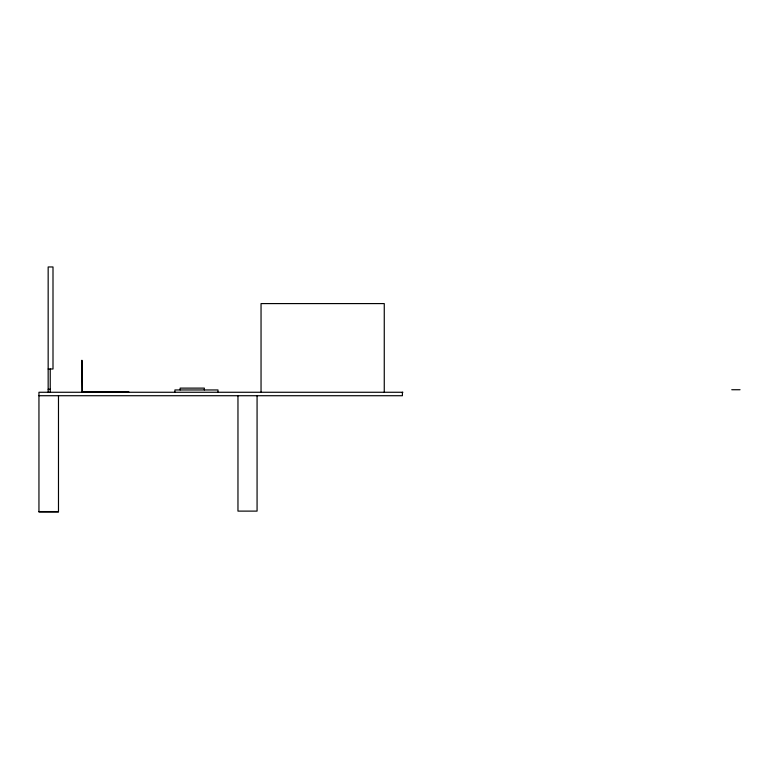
<?xml version="1.0" encoding="UTF-8"?>
<svg xmlns="http://www.w3.org/2000/svg" width="779" height="779" viewBox="0 0 779 779"><rect width="100%" height="100%" fill="white"/><g stroke="black" fill="none" stroke-linecap="round" stroke-linejoin="round"><path stroke-width="1.17" d="M48.162 369.003L53.001 369.003L53.001 266.963L48.162 266.963L48.162 392.265M48.162 389.266L50.236 389.266M731.754 389.734L740.05 389.734M82.399 391.574L128.691 391.574L128.691 392.265M402.909 392.265L38.95 392.265L38.95 512.037L58.483 512.037L58.483 395.722M38.95 395.722L402.402 395.722L402.402 392.265M38.95 511.569L58.483 511.569M384.261 392.265L384.261 303.586L261.043 303.586L261.043 392.265M257.07 395.722L257.07 511.112L237.965 511.112L237.965 395.722M217.984 392.265L217.984 389.958L174.915 389.958L174.915 392.265M204.332 389.958L204.332 388.117L180.153 388.117L180.153 389.958M82.399 392.265L81.931 360.249L81.931 392.265M50.236 369.003L50.236 392.265"/></g></svg>
